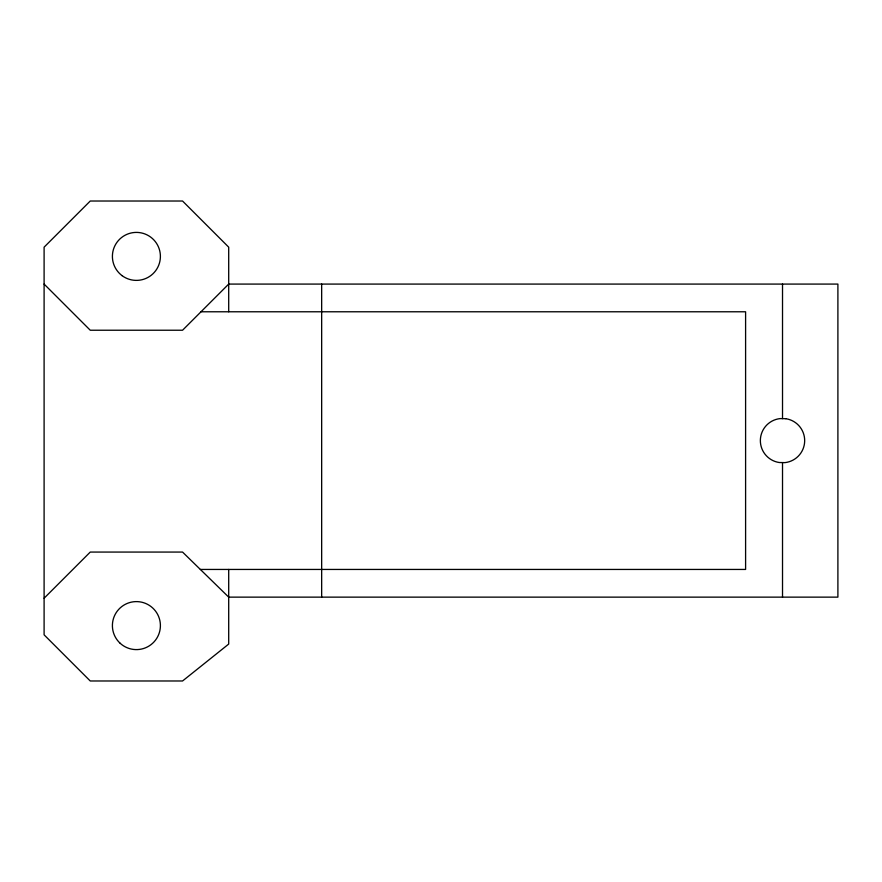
<?xml version="1.0" encoding="UTF-8"?>
<svg xmlns="http://www.w3.org/2000/svg" width="882" height="882" viewBox="0 0 882 882"><rect width="100%" height="100%" fill="white"/><g stroke="black" fill="none" stroke-linecap="round" stroke-linejoin="round"><path stroke-width="1.32" d="M44.1 598.228L90.251 552.066L182.552 552.066L228.703 597.136L837.9 597.136L837.9 284.081L228.703 284.081L182.552 330.232L90.251 330.232L44.1 284.081M201.019 311.776L745.599 311.776L745.599 569.441L200.346 569.441M782.521 284.081L782.521 418.641M782.521 462.576L782.521 597.136M321.665 284.081L321.665 597.136M228.703 311.776L228.703 247.169L182.552 201.019L90.251 201.019L44.1 247.169L44.1 634.831L90.251 680.981L182.552 680.981L228.703 644.069L228.703 569.441M785.84 418.707L780.063 418.597A22.149 22.149 0 0 0 779.192 462.51L784.98 462.62A22.149 22.149 0 0 0 785.84 418.707M120.161 643.276A24.001 24.001 0 0 0 159.829 630.828A24.001 24.001 0 0 0 129.213 602.704A24.001 24.001 0 0 0 120.161 643.276M122.069 275.647A24.001 24.001 0 0 0 160.237 259.187A24.001 24.001 0 0 0 126.898 234.358A24.001 24.001 0 0 0 122.069 275.647"/></g></svg>
